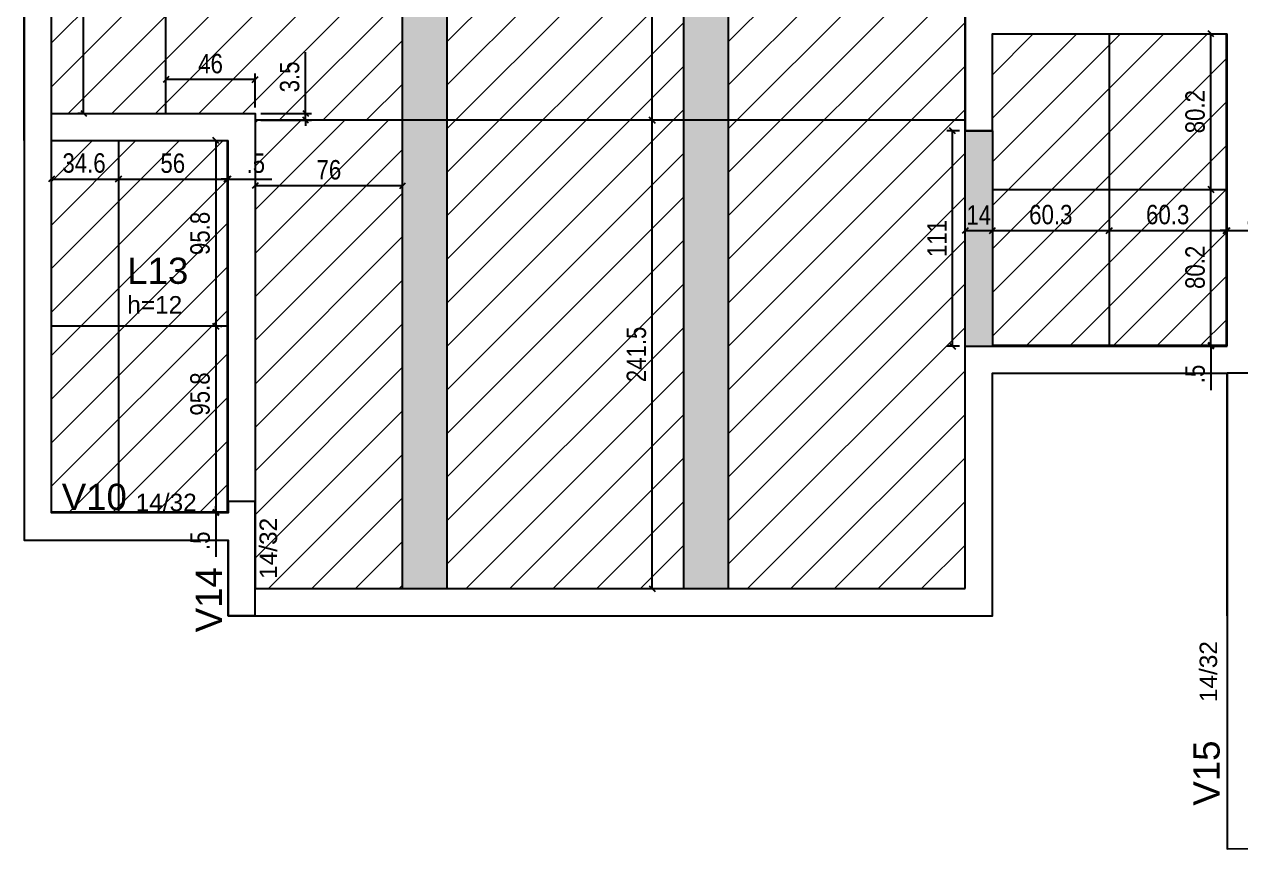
# Model space of a CAD drawing. Header units: millimetres. Extents: x 2519 to 6811, y 369 to 3117.
# Drawn here: x 3616 to 4243, y 980 to 1405 of the extents above; entities that cross this region are included whole.
import ezdxf

# ---------------------------------------------------------------- set-up
doc = ezdxf.new("R2010")
doc.units = ezdxf.units.MM
for name, color, linetype in [('9', 8, 'Continuous'), ('COTA', 241, 'Continuous'), ('ES-VIGA', 3, 'Continuous'), ('L-D', 2, 'Continuous'), ('L-N', 4, 'Continuous'), ('Painéis', 200, 'Continuous'), ('VIG-D', 2, 'Continuous'), ('VIG-N', 4, 'Continuous')]:
    doc.layers.add(name, color=color, linetype=linetype)
doc.layers.add('Hachura', color=251, linetype='Continuous', lineweight=9)
doc.layers.add('REAPROVEITAMENTO', color=251, linetype='Continuous', lineweight=9)
doc.styles.add('COTA TECNICA', font='techl___.ttf', dxfattribs={"height": 10})
doc.styles.add('TQS_ARIAL', font='arial.ttf')
doc.dimstyles.new('PAINEL', dxfattribs={"dimtxt": 10, "dimasz": 3, "dimexe": 3, "dimexo": 3, "dimgap": 3, "dimtad": 1, "dimdec": 1, "dimzin": 12, "dimdsep": 46, "dimtxsty": 'COTA TECNICA', "dimblk1": 'OBLIQUE', "dimblk2": 'OBLIQUE', "dimsah": 1, "dimcen": 0.9, "dimclrd": 4, "dimclre": 4, "dimclrt": 240, "dimadec": 1, "dimazin": 3, "dimtfac": 1, "dimtdec": 1, "dimtmove": 0, "dimatfit": 3, "dimfxl": 1, "dimtolj": 1, "dimtzin": 12, "dimarcsym": 0})

# ---------------------------------------------------------------- blocks, each defined once
blk = doc.blocks.new('_Oblique')
at = {"color": 0, "linetype": 'ByBlock', "lineweight": -2}
blk.add_line((-0.5, -0.5), (0.5, 0.5), dxfattribs=at)
blk = doc.blocks.new('*D122')
at = {"layer": 'COTA', "color": 4, "lineweight": -2, "transparency": 16777216}
for p, q in [((3760.68, 1359.48), (3760.68, 1391.08)), ((3737.66, 1359.48), (3763.68, 1359.48)), ((3737.66, 1355.98), (3763.68, 1355.98)), ((3760.68, 1355.98), (3760.68, 1359.48)), ((3760.68, 1355.98), (3760.68, 1352.98))]:
    blk.add_line(p, q, dxfattribs=at)
at = {"layer": 'Defpoints', "color": 0, "transparency": 16777216}
for p in [(3734.66, 1359.48), (3734.66, 1355.98), (3760.68, 1359.48)]:
    blk.add_point(p, dxfattribs=at)
at = {"layer": 'COTA', "color": 4, "lineweight": -2, "transparency": 16777216, "xscale": 3, "yscale": 3, "zscale": 3}
for p, rotation in [((3760.68, 1359.48), 270), ((3760.68, 1355.98), 90)]:
    blk.add_blockref('_Oblique', p, dxfattribs=dict(at, rotation=rotation))
at = {"layer": 'COTA', "color": 240, "transparency": 16777216, "insert": (3752.46, 1378.28), "char_height": 10, "attachment_point": 5, "rotation": 90, "style": 'COTA TECNICA'}
blk.add_mtext('\\A1;3.5', dxfattribs=at)
blk = doc.blocks.new('*D123')
at = {"layer": 'COTA', "color": 4, "lineweight": -2, "transparency": 16777216}
for p, q in [((3688.66, 1362.48), (3688.66, 1379.98)), ((3734.66, 1362.48), (3734.66, 1379.98)), ((3734.66, 1376.98), (3688.66, 1376.98))]:
    blk.add_line(p, q, dxfattribs=at)
at = {"layer": 'Defpoints', "color": 0, "transparency": 16777216}
for p in [(3688.66, 1376.98), (3688.66, 1359.48), (3734.66, 1359.48)]:
    blk.add_point(p, dxfattribs=at)
at = {"layer": 'COTA', "color": 4, "lineweight": -2, "transparency": 16777216, "xscale": 3, "yscale": 3, "zscale": 3, "rotation": 180}
blk.add_blockref('_Oblique', (3688.66, 1376.98), dxfattribs=at)
at = {"layer": 'COTA', "color": 4, "lineweight": -2, "transparency": 16777216, "xscale": 3, "yscale": 3, "zscale": 3}
blk.add_blockref('_Oblique', (3734.66, 1376.98), dxfattribs=at)
at = {"layer": 'COTA', "color": 240, "transparency": 16777216, "insert": (3711.66, 1385.08), "char_height": 10, "attachment_point": 5, "style": 'COTA TECNICA'}
blk.add_mtext('\\A1;46', dxfattribs=at)
blk = doc.blocks.new('*D124')
at = {"layer": 'COTA', "color": 4, "lineweight": -2, "transparency": 16777216}
blk.add_line((3939.33, 1114.48), (3939.33, 1355.98), dxfattribs=at)
at = {"layer": 'Defpoints', "color": 0, "transparency": 16777216}
for p in [(3939.33, 1355.98), (3939.33, 1355.98), (3939.33, 1114.48)]:
    blk.add_point(p, dxfattribs=at)
at = {"layer": 'COTA', "color": 4, "lineweight": -2, "transparency": 16777216, "xscale": 3, "yscale": 3, "zscale": 3}
for p, rotation in [((3939.33, 1355.98), 90), ((3939.33, 1114.48), 270)]:
    blk.add_blockref('_Oblique', p, dxfattribs=dict(at, rotation=rotation))
at = {"layer": 'COTA', "color": 240, "transparency": 16777216, "insert": (3931.22, 1235.23), "char_height": 10, "attachment_point": 5, "rotation": 90, "style": 'COTA TECNICA'}
blk.add_mtext('\\A1;241.5', dxfattribs=at)
blk = doc.blocks.new('*D125')
at = {"layer": 'COTA', "color": 4, "lineweight": -2, "transparency": 16777216}
blk.add_line((3939.33, 1355.98), (3939.33, 1599.98), dxfattribs=at)
at = {"layer": 'Defpoints', "color": 0, "transparency": 16777216}
for p in [(3939.33, 1599.98), (3939.33, 1599.98), (3939.33, 1355.98)]:
    blk.add_point(p, dxfattribs=at)
at = {"layer": 'COTA', "color": 4, "lineweight": -2, "transparency": 16777216, "xscale": 3, "yscale": 3, "zscale": 3}
for p, rotation in [((3939.33, 1599.98), 90), ((3939.33, 1355.98), 270)]:
    blk.add_blockref('_Oblique', p, dxfattribs=dict(at, rotation=rotation))
at = {"layer": 'COTA', "color": 240, "transparency": 16777216, "insert": (3931.26, 1477.98), "char_height": 10, "attachment_point": 5, "rotation": 90, "style": 'COTA TECNICA'}
blk.add_mtext('\\A1;244', dxfattribs=at)
blk = doc.blocks.new('*D126')
at = {"layer": 'COTA', "color": 4, "lineweight": -2, "transparency": 16777216}
for p, q in [((3645.47, 1599.98), (3643.23, 1599.98)), ((3646.23, 1359.48), (3646.23, 1599.98)), ((3645.47, 1359.48), (3643.23, 1359.48))]:
    blk.add_line(p, q, dxfattribs=at)
at = {"layer": 'Defpoints', "color": 0, "transparency": 16777216}
for p in [(3646.23, 1599.98), (3648.47, 1599.98), (3648.47, 1359.48)]:
    blk.add_point(p, dxfattribs=at)
at = {"layer": 'COTA', "color": 4, "lineweight": -2, "transparency": 16777216, "xscale": 3, "yscale": 3, "zscale": 3}
for p, rotation in [((3646.23, 1599.98), 90), ((3646.23, 1359.48), 270)]:
    blk.add_blockref('_Oblique', p, dxfattribs=dict(at, rotation=rotation))
at = {"layer": 'COTA', "color": 240, "transparency": 16777216, "insert": (3638.12, 1479.73), "char_height": 10, "attachment_point": 5, "rotation": 90, "style": 'COTA TECNICA'}
blk.add_mtext('\\A1;240.5', dxfattribs=at)
blk = doc.blocks.new('*D52')
at = {"layer": 'COTA', "color": 4, "lineweight": -2, "transparency": 16777216}
blk.add_line((4100.66, 1299.04), (4114.66, 1299.04), dxfattribs=at)
at = {"layer": 'Defpoints', "color": 0, "transparency": 16777216}
for p in [(4100.66, 1299.04), (4114.66, 1299.04), (4114.66, 1299.04)]:
    blk.add_point(p, dxfattribs=at)
at = {"layer": 'COTA', "color": 4, "lineweight": -2, "transparency": 16777216, "xscale": 3, "yscale": 3, "zscale": 3, "rotation": 180}
blk.add_blockref('_Oblique', (4100.66, 1299.04), dxfattribs=at)
at = {"layer": 'COTA', "color": 4, "lineweight": -2, "transparency": 16777216, "xscale": 3, "yscale": 3, "zscale": 3}
blk.add_blockref('_Oblique', (4114.66, 1299.04), dxfattribs=at)
at = {"layer": 'COTA', "color": 240, "transparency": 16777216, "insert": (4107.66, 1307.11), "char_height": 10, "attachment_point": 5, "style": 'COTA TECNICA'}
blk.add_mtext('\\A1;14', dxfattribs=at)
blk = doc.blocks.new('*D53')
at = {"layer": 'COTA', "color": 4, "lineweight": -2, "transparency": 16777216}
blk.add_line((4114.66, 1299.04), (4174.91, 1299.04), dxfattribs=at)
at = {"layer": 'Defpoints', "color": 0, "transparency": 16777216}
for p in [(4114.66, 1299.04), (4174.91, 1299.04), (4174.91, 1299.04)]:
    blk.add_point(p, dxfattribs=at)
at = {"layer": 'COTA', "color": 4, "lineweight": -2, "transparency": 16777216, "xscale": 3, "yscale": 3, "zscale": 3, "rotation": 180}
blk.add_blockref('_Oblique', (4114.66, 1299.04), dxfattribs=at)
at = {"layer": 'COTA', "color": 4, "lineweight": -2, "transparency": 16777216, "xscale": 3, "yscale": 3, "zscale": 3}
blk.add_blockref('_Oblique', (4174.91, 1299.04), dxfattribs=at)
at = {"layer": 'COTA', "color": 240, "transparency": 16777216, "insert": (4144.79, 1307.25), "char_height": 10, "attachment_point": 5, "style": 'COTA TECNICA'}
blk.add_mtext('\\A1;60.3', dxfattribs=at)
blk = doc.blocks.new('*D54')
at = {"layer": 'COTA', "color": 4, "lineweight": -2, "transparency": 16777216}
blk.add_line((4174.91, 1299.04), (4235.16, 1299.04), dxfattribs=at)
at = {"layer": 'Defpoints', "color": 0, "transparency": 16777216}
for p in [(4174.91, 1299.04), (4235.16, 1299.04), (4235.16, 1299.04)]:
    blk.add_point(p, dxfattribs=at)
at = {"layer": 'COTA', "color": 4, "lineweight": -2, "transparency": 16777216, "xscale": 3, "yscale": 3, "zscale": 3, "rotation": 180}
blk.add_blockref('_Oblique', (4174.91, 1299.04), dxfattribs=at)
at = {"layer": 'COTA', "color": 4, "lineweight": -2, "transparency": 16777216, "xscale": 3, "yscale": 3, "zscale": 3}
blk.add_blockref('_Oblique', (4235.16, 1299.04), dxfattribs=at)
at = {"layer": 'COTA', "color": 240, "transparency": 16777216, "insert": (4205.04, 1307.25), "char_height": 10, "attachment_point": 5, "style": 'COTA TECNICA'}
blk.add_mtext('\\A1;60.3', dxfattribs=at)
blk = doc.blocks.new('*D55')
at = {"layer": 'COTA', "color": 4, "lineweight": -2, "transparency": 16777216}
for p, q in [((4235.16, 1299.04), (4232.16, 1299.04)), ((4235.16, 1299.04), (4235.66, 1299.04)), ((4235.66, 1299.04), (4258.32, 1299.04))]:
    blk.add_line(p, q, dxfattribs=at)
at = {"layer": 'Defpoints', "color": 0, "transparency": 16777216}
for p in [(4235.16, 1299.04), (4235.66, 1299.04), (4235.66, 1299.04)]:
    blk.add_point(p, dxfattribs=at)
at = {"layer": 'COTA', "color": 4, "lineweight": -2, "transparency": 16777216, "xscale": 3, "yscale": 3, "zscale": 3}
blk.add_blockref('_Oblique', (4235.16, 1299.04), dxfattribs=at)
at = {"layer": 'COTA', "color": 4, "lineweight": -2, "transparency": 16777216, "xscale": 3, "yscale": 3, "zscale": 3, "rotation": 180}
blk.add_blockref('_Oblique', (4235.66, 1299.04), dxfattribs=at)
at = {"layer": 'COTA', "color": 240, "transparency": 16777216, "insert": (4249.99, 1307.14), "char_height": 10, "attachment_point": 5, "style": 'COTA TECNICA'}
blk.add_mtext('\\A1;.5', dxfattribs=at)
blk = doc.blocks.new('*D56')
at = {"layer": 'COTA', "color": 4, "lineweight": -2, "transparency": 16777216}
blk.add_line((4227.34, 1239.98), (4227.34, 1320.23), dxfattribs=at)
at = {"layer": 'Defpoints', "color": 0, "transparency": 16777216}
for p in [(4227.34, 1320.23), (4227.34, 1320.23), (4227.34, 1239.98)]:
    blk.add_point(p, dxfattribs=at)
at = {"layer": 'COTA', "color": 4, "lineweight": -2, "transparency": 16777216, "xscale": 3, "yscale": 3, "zscale": 3}
for p, rotation in [((4227.34, 1320.23), 90), ((4227.34, 1239.98), 270)]:
    blk.add_blockref('_Oblique', p, dxfattribs=dict(at, rotation=rotation))
at = {"layer": 'COTA', "color": 240, "transparency": 16777216, "insert": (4219.21, 1280.11), "char_height": 10, "attachment_point": 5, "rotation": 90, "style": 'COTA TECNICA'}
blk.add_mtext('\\A1;80.2', dxfattribs=at)
blk = doc.blocks.new('*D57')
at = {"layer": 'COTA', "color": 4, "lineweight": -2, "transparency": 16777216}
for p, q in [((4227.34, 1239.98), (4227.34, 1242.98)), ((4227.34, 1239.98), (4227.34, 1239.48)), ((4227.34, 1239.48), (4227.34, 1216.82))]:
    blk.add_line(p, q, dxfattribs=at)
at = {"layer": 'Defpoints', "color": 0, "transparency": 16777216}
for p in [(4227.34, 1239.98), (4227.34, 1239.48), (4227.34, 1239.48)]:
    blk.add_point(p, dxfattribs=at)
at = {"layer": 'COTA', "color": 4, "lineweight": -2, "transparency": 16777216, "xscale": 3, "yscale": 3, "zscale": 3}
for p, rotation in [((4227.34, 1239.98), 270), ((4227.34, 1239.48), 90)]:
    blk.add_blockref('_Oblique', p, dxfattribs=dict(at, rotation=rotation))
at = {"layer": 'COTA', "color": 240, "transparency": 16777216, "insert": (4219.23, 1225.15), "char_height": 10, "attachment_point": 5, "rotation": 90, "style": 'COTA TECNICA'}
blk.add_mtext('\\A1;.5', dxfattribs=at)
blk = doc.blocks.new('*D58')
at = {"layer": 'COTA', "color": 4, "lineweight": -2, "transparency": 16777216}
blk.add_line((4227.34, 1320.23), (4227.34, 1400.48), dxfattribs=at)
at = {"layer": 'Defpoints', "color": 0, "transparency": 16777216}
for p in [(4227.34, 1400.48), (4227.34, 1400.48), (4227.34, 1320.23)]:
    blk.add_point(p, dxfattribs=at)
at = {"layer": 'COTA', "color": 4, "lineweight": -2, "transparency": 16777216, "xscale": 3, "yscale": 3, "zscale": 3}
for p, rotation in [((4227.34, 1400.48), 90), ((4227.34, 1320.23), 270)]:
    blk.add_blockref('_Oblique', p, dxfattribs=dict(at, rotation=rotation))
at = {"layer": 'COTA', "color": 240, "transparency": 16777216, "insert": (4219.21, 1360.36), "char_height": 10, "attachment_point": 5, "rotation": 90, "style": 'COTA TECNICA'}
blk.add_mtext('\\A1;80.2', dxfattribs=at)
blk = doc.blocks.new('*D127')
at = {"layer": 'COTA', "color": 4, "lineweight": -2, "transparency": 16777216}
blk.add_line((3734.66, 1322.24), (3810.66, 1322.24), dxfattribs=at)
at = {"layer": 'Defpoints', "color": 0, "transparency": 16777216}
for p in [(3734.66, 1322.24), (3810.66, 1322.24), (3810.66, 1322.24)]:
    blk.add_point(p, dxfattribs=at)
at = {"layer": 'COTA', "color": 4, "lineweight": -2, "transparency": 16777216, "xscale": 3, "yscale": 3, "zscale": 3, "rotation": 180}
blk.add_blockref('_Oblique', (3734.66, 1322.24), dxfattribs=at)
at = {"layer": 'COTA', "color": 4, "lineweight": -2, "transparency": 16777216, "xscale": 3, "yscale": 3, "zscale": 3}
blk.add_blockref('_Oblique', (3810.66, 1322.24), dxfattribs=at)
at = {"layer": 'COTA', "color": 240, "transparency": 16777216, "insert": (3772.66, 1330.34), "char_height": 10, "attachment_point": 5, "style": 'COTA TECNICA'}
blk.add_mtext('\\A1;76', dxfattribs=at)
blk = doc.blocks.new('*D59')
at = {"layer": 'COTA', "color": 4, "lineweight": -2, "transparency": 16777216}
blk.add_line((3629.66, 1325.63), (3664.21, 1325.63), dxfattribs=at)
at = {"layer": 'Defpoints', "color": 0, "transparency": 16777216}
for p in [(3629.66, 1325.63), (3664.21, 1325.63), (3664.21, 1325.63)]:
    blk.add_point(p, dxfattribs=at)
at = {"layer": 'COTA', "color": 4, "lineweight": -2, "transparency": 16777216, "xscale": 3, "yscale": 3, "zscale": 3, "rotation": 180}
blk.add_blockref('_Oblique', (3629.66, 1325.63), dxfattribs=at)
at = {"layer": 'COTA', "color": 4, "lineweight": -2, "transparency": 16777216, "xscale": 3, "yscale": 3, "zscale": 3}
blk.add_blockref('_Oblique', (3664.21, 1325.63), dxfattribs=at)
at = {"layer": 'COTA', "color": 240, "transparency": 16777216, "insert": (3646.44, 1333.84), "char_height": 10, "attachment_point": 5, "style": 'COTA TECNICA'}
blk.add_mtext('\\A1;34.6', dxfattribs=at)
blk = doc.blocks.new('*D60')
at = {"layer": 'COTA', "color": 4, "lineweight": -2, "transparency": 16777216}
blk.add_line((3664.21, 1325.63), (3720.16, 1325.63), dxfattribs=at)
at = {"layer": 'Defpoints', "color": 0, "transparency": 16777216}
for p in [(3664.21, 1325.63), (3720.16, 1325.63), (3720.16, 1325.63)]:
    blk.add_point(p, dxfattribs=at)
at = {"layer": 'COTA', "color": 4, "lineweight": -2, "transparency": 16777216, "xscale": 3, "yscale": 3, "zscale": 3, "rotation": 180}
blk.add_blockref('_Oblique', (3664.21, 1325.63), dxfattribs=at)
at = {"layer": 'COTA', "color": 4, "lineweight": -2, "transparency": 16777216, "xscale": 3, "yscale": 3, "zscale": 3}
blk.add_blockref('_Oblique', (3720.16, 1325.63), dxfattribs=at)
at = {"layer": 'COTA', "color": 240, "transparency": 16777216, "insert": (3692.19, 1333.74), "char_height": 10, "attachment_point": 5, "style": 'COTA TECNICA'}
blk.add_mtext('\\A1;56', dxfattribs=at)
blk = doc.blocks.new('*D61')
at = {"layer": 'COTA', "color": 4, "lineweight": -2, "transparency": 16777216}
for p, q in [((3720.16, 1325.63), (3717.16, 1325.63)), ((3720.16, 1325.63), (3720.66, 1325.63)), ((3720.66, 1325.63), (3743.32, 1325.63))]:
    blk.add_line(p, q, dxfattribs=at)
at = {"layer": 'Defpoints', "color": 0, "transparency": 16777216}
for p in [(3720.16, 1325.63), (3720.66, 1325.63), (3720.66, 1325.63)]:
    blk.add_point(p, dxfattribs=at)
at = {"layer": 'COTA', "color": 4, "lineweight": -2, "transparency": 16777216, "xscale": 3, "yscale": 3, "zscale": 3}
blk.add_blockref('_Oblique', (3720.16, 1325.63), dxfattribs=at)
at = {"layer": 'COTA', "color": 4, "lineweight": -2, "transparency": 16777216, "xscale": 3, "yscale": 3, "zscale": 3, "rotation": 180}
blk.add_blockref('_Oblique', (3720.66, 1325.63), dxfattribs=at)
at = {"layer": 'COTA', "color": 240, "transparency": 16777216, "insert": (3734.99, 1333.74), "char_height": 10, "attachment_point": 5, "style": 'COTA TECNICA'}
blk.add_mtext('\\A1;.5', dxfattribs=at)
blk = doc.blocks.new('*D128')
at = {"layer": 'COTA', "color": 4, "lineweight": -2, "transparency": 16777216}
for p, q in [((3714.41, 1345.48), (3714.41, 1249.73)), ((3716.78, 1345.48), (3717.41, 1345.48)), ((3716.78, 1249.73), (3717.41, 1249.73))]:
    blk.add_line(p, q, dxfattribs=at)
at = {"layer": 'Defpoints', "color": 0, "transparency": 16777216}
for p in [(3713.78, 1345.48), (3713.78, 1249.73), (3714.41, 1249.73)]:
    blk.add_point(p, dxfattribs=at)
at = {"layer": 'COTA', "color": 4, "lineweight": -2, "transparency": 16777216, "xscale": 3, "yscale": 3, "zscale": 3}
for p, rotation in [((3714.41, 1345.48), 90), ((3714.41, 1249.73), 270)]:
    blk.add_blockref('_Oblique', p, dxfattribs=dict(at, rotation=rotation))
at = {"layer": 'COTA', "color": 240, "transparency": 16777216, "insert": (3706.27, 1297.6), "char_height": 10, "attachment_point": 5, "rotation": 90, "style": 'COTA TECNICA'}
blk.add_mtext('\\A1;95.8', dxfattribs=at)
blk = doc.blocks.new('*D129')
at = {"layer": 'COTA', "color": 4, "lineweight": -2, "transparency": 16777216}
blk.add_line((3714.41, 1249.73), (3714.41, 1153.98), dxfattribs=at)
at = {"layer": 'Defpoints', "color": 0, "transparency": 16777216}
for p in [(3714.41, 1249.73), (3714.41, 1153.98), (3714.41, 1153.98)]:
    blk.add_point(p, dxfattribs=at)
at = {"layer": 'COTA', "color": 4, "lineweight": -2, "transparency": 16777216, "xscale": 3, "yscale": 3, "zscale": 3}
for p, rotation in [((3714.41, 1249.73), 90), ((3714.41, 1153.98), 270)]:
    blk.add_blockref('_Oblique', p, dxfattribs=dict(at, rotation=rotation))
at = {"layer": 'COTA', "color": 240, "transparency": 16777216, "insert": (3706.27, 1214.81), "char_height": 10, "attachment_point": 5, "rotation": 90, "style": 'COTA TECNICA'}
blk.add_mtext('\\A1;95.8', dxfattribs=at)
blk = doc.blocks.new('*D62')
at = {"layer": 'COTA', "color": 4, "lineweight": -2, "transparency": 16777216}
for p, q in [((3714.41, 1153.98), (3714.41, 1156.98)), ((3714.41, 1153.98), (3714.41, 1153.48)), ((3714.41, 1153.48), (3714.41, 1130.82))]:
    blk.add_line(p, q, dxfattribs=at)
at = {"layer": 'Defpoints', "color": 0, "transparency": 16777216}
for p in [(3714.41, 1153.98), (3714.41, 1153.48), (3714.41, 1153.48)]:
    blk.add_point(p, dxfattribs=at)
at = {"layer": 'COTA', "color": 4, "lineweight": -2, "transparency": 16777216, "xscale": 3, "yscale": 3, "zscale": 3}
for p, rotation in [((3714.41, 1153.98), 270), ((3714.41, 1153.48), 90)]:
    blk.add_blockref('_Oblique', p, dxfattribs=dict(at, rotation=rotation))
at = {"layer": 'COTA', "color": 240, "transparency": 16777216, "insert": (3706.3, 1139.15), "char_height": 10, "attachment_point": 5, "rotation": 90, "style": 'COTA TECNICA'}
blk.add_mtext('\\A1;.5', dxfattribs=at)
blk = doc.blocks.new('*D130')
at = {"layer": 'COTA', "color": 4, "lineweight": -2, "transparency": 16777216}
for p, q in [((4097.66, 1350.48), (4091.15, 1350.48)), ((4094.15, 1239.48), (4094.15, 1350.48)), ((4097.66, 1239.48), (4091.15, 1239.48))]:
    blk.add_line(p, q, dxfattribs=at)
at = {"layer": 'Defpoints', "color": 0, "transparency": 16777216}
for p in [(4094.15, 1350.48), (4100.66, 1350.48), (4100.66, 1239.48)]:
    blk.add_point(p, dxfattribs=at)
at = {"layer": 'COTA', "color": 4, "lineweight": -2, "transparency": 16777216, "xscale": 3, "yscale": 3, "zscale": 3}
for p, rotation in [((4094.15, 1350.48), 90), ((4094.15, 1239.48), 270)]:
    blk.add_blockref('_Oblique', p, dxfattribs=dict(at, rotation=rotation))
at = {"layer": 'COTA', "color": 240, "transparency": 16777216, "insert": (4086.1, 1294.98), "char_height": 10, "attachment_point": 5, "rotation": 90, "style": 'COTA TECNICA'}
blk.add_mtext('\\A1;111', dxfattribs=at)

msp = doc.modelspace()

# ---------------------------------------------------------------- hatches: boundary and pattern name
at = {"layer": 'Hachura', "linetype": 'ByBlock'}
h = msp.add_hatch(color=256, dxfattribs=at)
h.dxf.hatch_style = 1
h.paths.add_polyline_path([(3810.66, 1114.48), (3833.66, 1114.48), (3833.66, 1599.98), (3810.66, 1599.98)])
h = msp.add_hatch(color=256, dxfattribs=at)
h.dxf.hatch_style = 1
h.paths.add_polyline_path([(3955.66, 1114.48), (3978.66, 1114.48), (3978.66, 1599.98), (3955.66, 1599.98)])
h = msp.add_hatch(color=256, dxfattribs=at)
h.dxf.hatch_style = 1
h.paths.add_polyline_path([(4100.66, 1239.48), (4114.66, 1239.48), (4114.66, 1350.48), (4100.66, 1350.48)])
at = {"layer": 'REAPROVEITAMENTO', "linetype": 'ByBlock'}
h = msp.add_hatch(dxfattribs=at)
h.set_pattern_fill('ANSI31', color=256, scale=5, style=2)
h.set_pattern_definition([(45, (-2078.258, -1348.694), (-11.22532, 11.22532), [])])
h.paths.add_polyline_path([(3734.66, 1359.48), (3734.66, 1355.98), (3810.79, 1355.98), (3810.54, 1599.98), (3629.54, 1599.98), (3629.78, 1359.48)])
h = msp.add_hatch(dxfattribs=at)
h.set_pattern_fill('ANSI31', color=256, scale=5, style=2)
h.set_pattern_definition([(45, (-1811.258, -1352.194), (-11.22532, 11.22532), [])])
h.paths.add_polyline_path([(3833.66, 1599.98), (3833.66, 1114.48), (3955.66, 1114.48), (3955.66, 1599.98)])
h = msp.add_hatch(dxfattribs=at)
h.set_pattern_fill('ANSI31', color=256, scale=5, style=2)
h.set_pattern_definition([(45, (-1666.258, -1352.194), (-11.22532, 11.22532), [])])
h.paths.add_polyline_path([(3978.66, 1599.98), (3978.66, 1114.48), (4100.66, 1114.48), (4100.66, 1599.98)])
h = msp.add_hatch(dxfattribs=at)
h.set_pattern_fill('ANSI31', color=256, scale=5, style=2)
h.set_pattern_definition([(45, (-1458.258, -1611.707), (-11.22532, 11.22532), [])])
h.paths.add_polyline_path([(4114.66, 1239.98), (4235.16, 1239.98), (4235.16, 1400.48), (4114.66, 1400.48)])
h = msp.add_hatch(dxfattribs=at)
h.set_pattern_fill('ANSI31', color=256, scale=5, style=2)
h.set_pattern_definition([(45, (-1910.258, -1596.194), (-11.22532, 11.22532), [])])
h.paths.add_polyline_path([(3734.66, 1355.98), (3734.66, 1114.48), (3810.66, 1114.48), (3810.66, 1355.98)])
h = msp.add_hatch(dxfattribs=at)
h.set_pattern_fill('ANSI31', color=256, scale=5, style=2)
h.set_pattern_definition([(45, (-1943.258, -1666.707), (-11.22532, 11.22532), [])])
h.paths.add_polyline_path([(3629.66, 1153.98), (3720.16, 1153.98), (3720.16, 1345.48), (3629.66, 1345.48)])

# ---------------------------------------------------------------- linework, layer by layer
at = {"layer": '9', "color": 8, "linetype": 'Continuous'}
for p, q in [((3629.66, 1359.48), (3629.66, 1600.48)), ((4100.66, 1414.48), (4100.66, 1350.48)), ((4235.66, 1239.48), (4235.66, 1400.48)), ((4100.66, 1350.48), (4114.66, 1350.48)), ((3720.66, 1153.48), (3720.66, 1345.48)), ((4100.66, 1114.48), (4100.66, 1239.48)), ((4100.66, 1239.48), (4114.66, 1239.48)), ((4114.66, 1239.48), (4235.66, 1239.48)), ((3734.66, 1114.48), (4100.66, 1114.48))]:
    msp.add_line(p, q, dxfattribs=at)
for points in [[(3615.66, 1345.48), (3615.66, 1614.48)], [(4114.66, 1350.48), (4100.66, 1350.48), (4100.66, 1600.48), (3629.66, 1600.48)], [(4114.66, 1350.48), (4114.66, 1400.48), (4235.66, 1400.48)], [(3629.66, 1359.48), (3734.66, 1359.48), (3734.66, 1345.48)], [(3720.66, 1359.48), (3734.66, 1359.48), (3734.66, 1114.48)], [(3629.66, 1345.48), (3629.66, 1345.48), (3720.66, 1345.48)], [(4114.66, 1114.48), (4114.66, 1225.48), (4235.66, 1225.48)], [(4235.66, 1100.48), (4235.66, 1225.48)], [(3734.66, 1100.48), (3720.66, 1100.48), (3720.66, 1139.48)], [(3720.66, 1114.48), (3720.66, 1100.48), (4114.66, 1100.48), (4114.66, 1114.48)]]:
    msp.add_lwpolyline(points, dxfattribs=at)
at = {"layer": 'ES-VIGA', "linetype": 'Continuous'}
for points in [[(3615.66, 1419.48), (3615.66, 1139.48), (3720.66, 1139.48), (3720.66, 1100.48), (3734.66, 1100.48), (3734.66, 1159.48), (3720.66, 1159.48), (3720.66, 1153.48), (3629.66, 1153.48), (3629.66, 1419.48), (3615.66, 1419.48)], [(3615.66, 1345.48), (3615.66, 1139.48), (3720.66, 1139.48)], [(4235.66, 1225.48), (4235.66, 980.42), (4574.66, 980.47), (4574.66, 1100.48), (4560.66, 1100.48), (4560.66, 994.47), (4249.66, 994.47), (4249.66, 1225.48), (4235.66, 1225.48)], [(4235.66, 1100.48), (4235.66, 980.42), (4574.66, 980.47), (4574.66, 1030.48)]]:
    msp.add_lwpolyline(points, dxfattribs=at)
at = {"layer": 'Painéis'}
for p, q in [((3688.66, 1359.48), (3688.66, 1599.98)), ((3810.66, 1114.48), (3810.66, 1599.98)), ((3833.66, 1114.48), (3833.66, 1599.98)), ((3955.66, 1114.48), (3955.66, 1599.98)), ((3978.66, 1114.48), (3978.66, 1599.98)), ((4174.91, 1400.48), (4174.91, 1239.98)), ((4235.16, 1400.48), (4235.16, 1239.98)), ((4100.66, 1355.98), (3734.66, 1355.98)), ((4100.66, 1239.48), (4100.66, 1350.48)), ((4114.66, 1350.48), (4114.66, 1239.48)), ((3664.21, 1345.48), (3664.21, 1153.98)), ((3720.16, 1345.48), (3720.16, 1153.98)), ((4114.66, 1320.23), (4235.16, 1320.23)), ((3720.16, 1249.73), (3629.66, 1249.73)), ((4114.66, 1239.98), (4235.16, 1239.98)), ((3720.16, 1153.98), (3629.66, 1153.98))]:
    msp.add_line(p, q, dxfattribs=at)

# ---------------------------------------------------------------- texts
at = {"layer": 'L-D', "linetype": 'Continuous', "style": 'TQS_ARIAL'}
msp.add_text('h=12', height=9, dxfattribs=at).set_placement((3668.73, 1256.3))
at = {"layer": 'L-N', "linetype": 'Continuous', "style": 'TQS_ARIAL'}
msp.add_text('L13', height=13.5, dxfattribs=at).set_placement((3668.73, 1271.6))
at = {"layer": 'VIG-D', "linetype": 'Continuous', "style": 'TQS_ARIAL'}
msp.add_text('14/32', height=9, dxfattribs=at).set_placement((3673.06, 1154.43))
for p in [(3745.92, 1119.51), (4230.51, 1055.97)]:
    msp.add_text('14/32', height=9, rotation=90, dxfattribs=at).set_placement(p)
at = {"layer": 'VIG-N', "linetype": 'Continuous', "style": 'TQS_ARIAL'}
msp.add_text('V10', height=13.5, dxfattribs=at).set_placement((3634.97, 1155.05))
for s, p in [('V14', (3717.55, 1091.97)), ('V15', (4231.82, 1002.62))]:
    msp.add_text(s, height=13.5, rotation=90, dxfattribs=at).set_placement(p)

# ---------------------------------------------------------------- dimensions: what is measured, and where the dimension line sits
at = {"layer": 'COTA'}
for base, p1, p2, picture, middle in [((3646.23, 1599.98), (3648.47, 1359.48), (3648.47, 1599.98), '*D126', (3638.12, 1479.73)), ((3939.33, 1599.98), (3939.33, 1355.98), (3939.33, 1599.98), '*D125', (3931.26, 1477.98)), ((4227.3361, 1400.4796), (4227.3361, 1320.2308), (4227.3361, 1400.4796), '*D58', (4219.2118, 1360.3552)), ((3760.68, 1359.48), (3734.66, 1355.98), (3734.66, 1359.48), '*D122', (3752.46, 1378.28)), ((3939.33, 1355.98), (3939.33, 1114.48), (3939.33, 1355.98), '*D124', (3931.22, 1235.23)), ((4094.15, 1350.48), (4100.66, 1239.48), (4100.66, 1350.48), '*D130', (4086.1, 1294.98)), ((3714.41274947, 1249.72957526), (3713.77794442, 1345.47957526), (3713.77794442, 1249.72957526), '*D128', (3706.27386058, 1297.60457526)), ((4227.3361, 1320.2308), (4227.3361, 1239.982), (4227.3361, 1320.2308), '*D56', (4219.2118, 1280.1064)), ((4227.34, 1239.48), (4227.34, 1239.98), (4227.34, 1239.48), '*D57', (4219.23, 1225.15)), ((3714.41, 1153.48), (3714.41, 1153.98), (3714.41, 1153.48), '*D62', (3706.3, 1139.15))]:
    dim = msp.add_linear_dim(base=base, p1=p1, p2=p2, angle=90, dimstyle='PAINEL', dxfattribs=at)
    dim.commit()
    dim.dimension.update_dxf_attribs({"geometry": picture, "text_midpoint": middle})
for base, p1, p2, picture, middle in [((3688.66, 1376.98), (3734.66, 1359.48), (3688.66, 1359.48), '*D123', (3711.66, 1385.08)), ((3720.16044013, 1325.62558663), (3664.21044013, 1325.62558663), (3720.16044013, 1325.62558663), '*D60', (3692.18544013, 1333.73523575)), ((3720.66, 1325.63), (3720.16, 1325.63), (3720.66, 1325.63), '*D61', (3734.99, 1333.74)), ((3810.66, 1322.24), (3734.66, 1322.24), (3810.66, 1322.24), '*D127', (3772.66, 1330.34)), ((4174.91044013, 1299.03515713), (4114.66044013, 1299.03515713), (4174.91044013, 1299.03515713), '*D53', (4144.78544013, 1307.25445538)), ((4235.16044013, 1299.03515713), (4174.91044013, 1299.03515713), (4235.16044013, 1299.03515713), '*D54', (4205.03544013, 1307.25445538)), ((4235.66, 1299.04), (4235.16, 1299.04), (4235.66, 1299.04), '*D55', (4249.99, 1307.14))]:
    dim = msp.add_linear_dim(base=base, p1=p1, p2=p2, dimstyle='PAINEL', dxfattribs=at)
    dim.commit()
    dim.dimension.update_dxf_attribs({"geometry": picture, "text_midpoint": middle})
for base, p1, p2, picture, middle in [((3664.21044013, 1325.62558663), (3629.66044013, 1325.62558663), (3664.21044013, 1325.62558663), '*D59', (3646.43544013, 1325.62558663)), ((4114.66, 1299.04), (4100.66, 1299.04), (4114.66, 1299.04), '*D52', (4107.66, 1299.04))]:
    dim = msp.add_linear_dim(base=base, p1=p1, p2=p2, dimstyle='PAINEL', dxfattribs=at)
    dim.commit()
    dim.dimension.update_dxf_attribs({"geometry": picture, "text_midpoint": middle, "dimtype": 160})
dim = msp.add_linear_dim(base=(3714.41274947, 1153.97957526), p1=(3714.41274947, 1249.72957526), p2=(3714.41274947, 1153.97957526), angle=90, dimstyle='PAINEL', dxfattribs=at)
dim.commit()
dim.dimension.update_dxf_attribs({"geometry": '*D129', "text_midpoint": (3714.41274947, 1214.80673112), "dimtype": 160})

doc.saveas('drawing.dxf')
